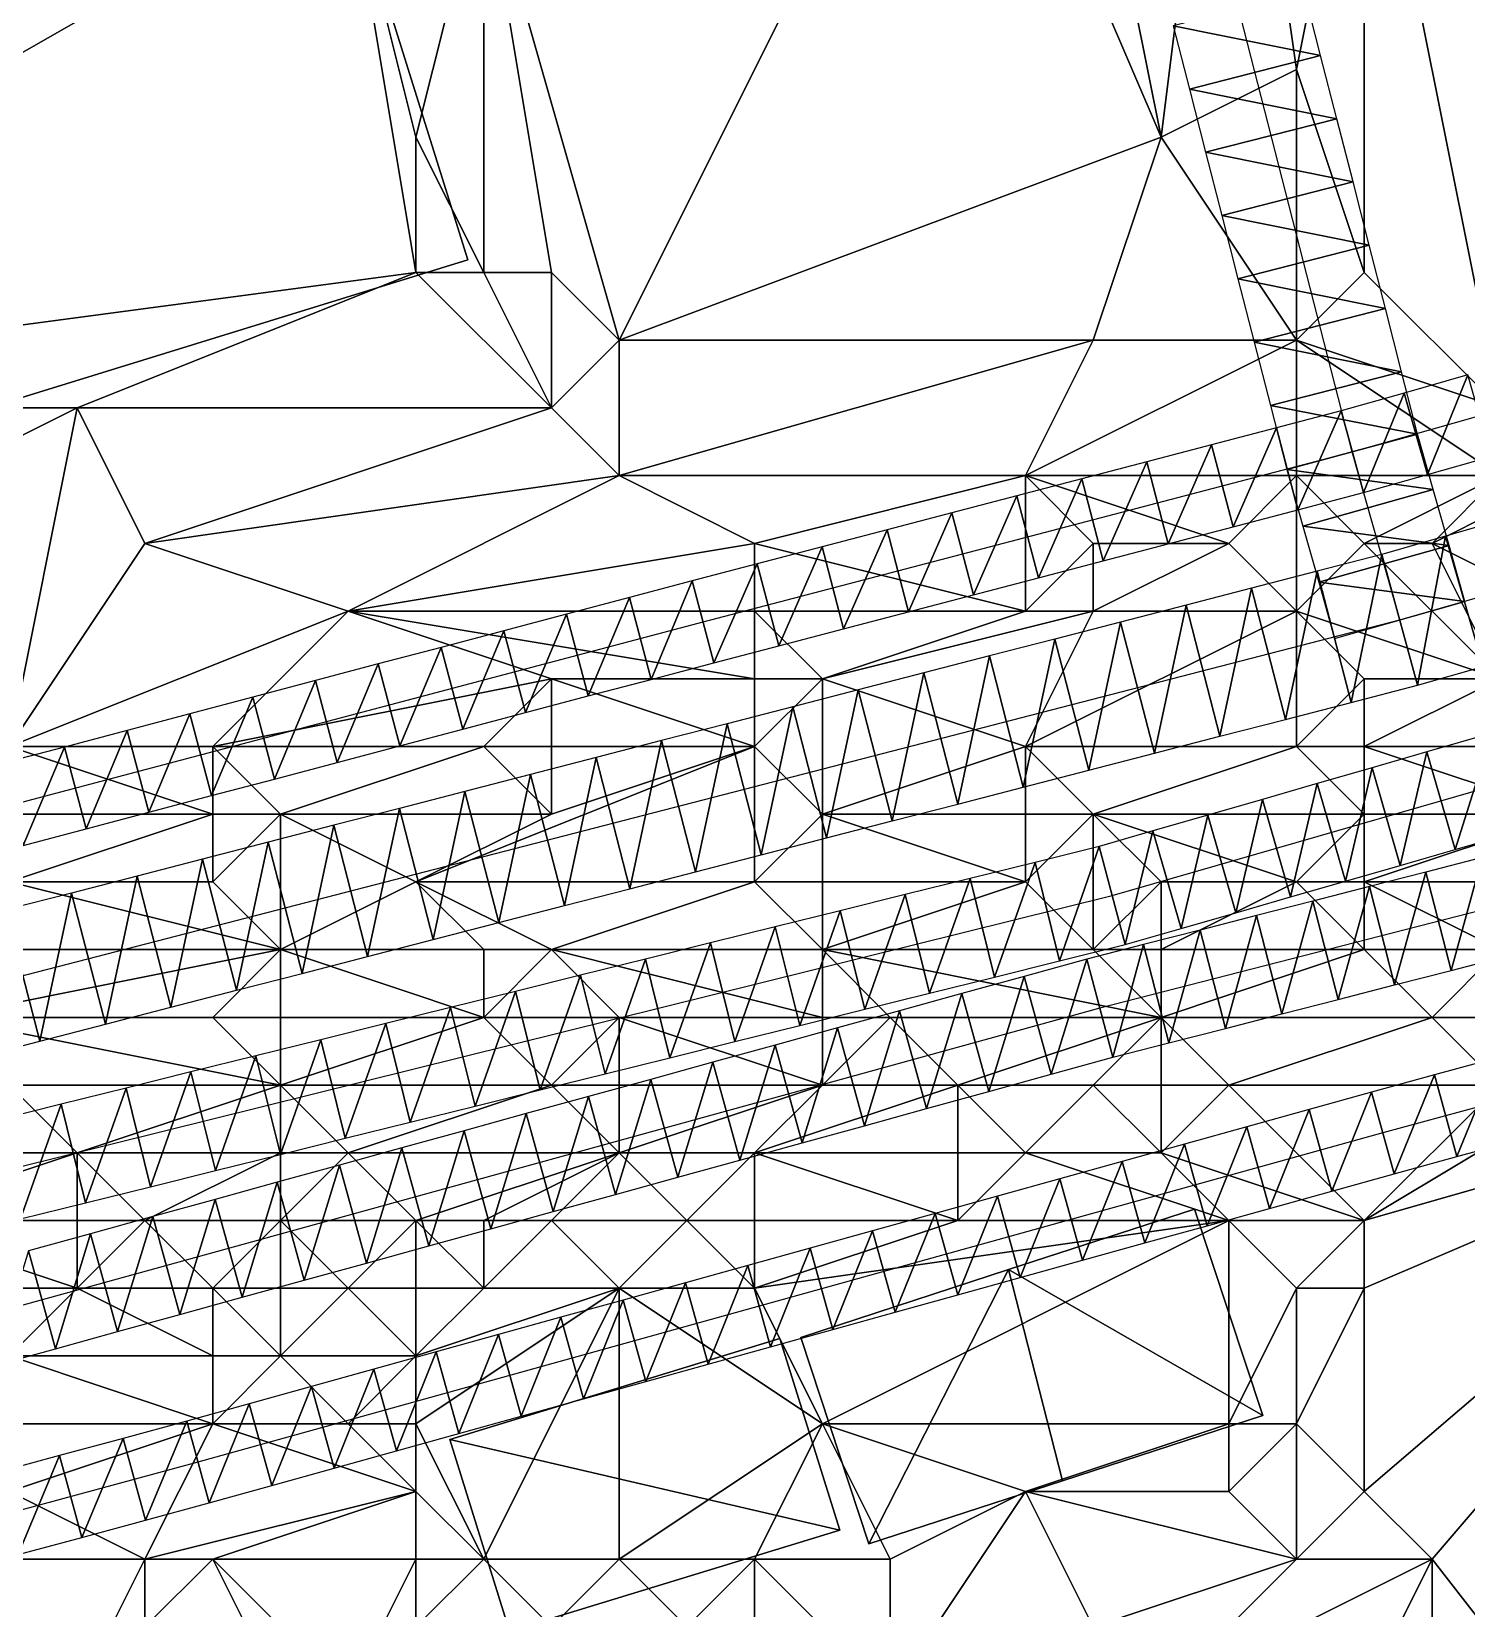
# Model space of a CAD drawing. Header units: metres. Extents: x -1103 to 901, y -902 to 905.
# Drawn here: x -77.35 to -34.98, y 146.54 to 193.12 of the extents above; entities that cross this region are included whole.
import ezdxf

# ---------------------------------------------------------------- set-up
doc = ezdxf.new("R2010")
doc.units = ezdxf.units.M
for name, color, linetype in [('OSM_BUILDING_FOOTPRINTS', 7, 'CONTINUOUS'), ('OSM_BUILDING_ROOFS', 1, 'CONTINUOUS'), ('OSM_BUILDING_WALLS', 8, 'CONTINUOUS'), ('OSM_PATH_AXES', 30, 'CONTINUOUS'), ('OSM_PATH_SURFACE', 30, 'CONTINUOUS'), ('OSM_ROAD_AXES', 2, 'CONTINUOUS'), ('OSM_ROAD_SURFACE', 9, 'CONTINUOUS'), ('OSM_TERRAIN', 3, 'CONTINUOUS')]:
    doc.layers.add(name, color=color, linetype=linetype)

msp = doc.modelspace()

# ---------------------------------------------------------------- linework, layer by layer
at = {"layer": 'OSM_BUILDING_FOOTPRINTS'}
for points in [[(-102.988, 202.943, 18.299), (-72.59, 212.333, 18.299), (-64.466, 186.377, 18.299), (-94.863, 176.988, 18.299), (-102.988, 202.943, 18.299)], [(-54.639, 154.549, 6.94), (-48.504, 156.551, 6.94), (-43.01, 158.332, 6.94), (-40.998, 152.238, 6.94), (-46.912, 150.314, 6.94), (-52.627, 148.456, 6.94), (-54.639, 154.549, 6.94)], [(-63.239, 145.868, 7.196), (-64.996, 151.53, 7.196), (-55.258, 154.516, 7.196), (-53.489, 148.854, 7.196), (-63.239, 145.868, 7.196)]]:
    msp.add_polyline3d(points, close=True, dxfattribs=at)
at = {"layer": 'OSM_BUILDING_ROOFS'}
for points in [[(-72.59, 212.333, 39.499), (-102.988, 202.943, 39.499), (-94.863, 176.988, 39.499)], [(-72.59, 212.333, 39.499), (-94.863, 176.988, 39.499), (-64.466, 186.377, 39.499)], [(-48.504, 156.551, 16.94), (-40.998, 152.238, 16.94), (-43.01, 158.332, 16.94)], [(-48.504, 156.551, 16.94), (-54.639, 154.549, 16.94), (-52.627, 148.456, 16.94)], [(-48.504, 156.551, 16.94), (-52.627, 148.456, 16.94), (-46.912, 150.314, 16.94)], [(-48.504, 156.551, 16.94), (-46.912, 150.314, 16.94), (-40.998, 152.238, 16.94)], [(-64.996, 151.53, 17.196), (-53.489, 148.854, 17.196), (-55.258, 154.516, 17.196)], [(-64.996, 151.53, 17.196), (-63.239, 145.868, 17.196), (-53.489, 148.854, 17.196)]]:
    msp.add_3dface(points, dxfattribs=at)
at = {"layer": 'OSM_BUILDING_WALLS'}
for points in [[(-64.466, 186.377, 18.299), (-72.59, 212.333, 18.299), (-72.59, 212.333, 39.499)], [(-64.466, 186.377, 18.299), (-72.59, 212.333, 39.499), (-64.466, 186.377, 39.499)], [(-94.863, 176.988, 18.299), (-64.466, 186.377, 18.299), (-64.466, 186.377, 39.499)], [(-94.863, 176.988, 18.299), (-64.466, 186.377, 39.499), (-94.863, 176.988, 39.499)], [(-43.01, 158.332, 6.94), (-48.504, 156.551, 6.94), (-48.504, 156.551, 16.94)], [(-43.01, 158.332, 6.94), (-48.504, 156.551, 16.94), (-43.01, 158.332, 16.94)], [(-40.998, 152.238, 6.94), (-43.01, 158.332, 6.94), (-43.01, 158.332, 16.94)], [(-40.998, 152.238, 6.94), (-43.01, 158.332, 16.94), (-40.998, 152.238, 16.94)], [(-48.504, 156.551, 6.94), (-54.639, 154.549, 6.94), (-54.639, 154.549, 16.94)], [(-48.504, 156.551, 6.94), (-54.639, 154.549, 16.94), (-48.504, 156.551, 16.94)], [(-55.258, 154.516, 7.196), (-64.996, 151.53, 7.196), (-64.996, 151.53, 17.196)], [(-55.258, 154.516, 7.196), (-64.996, 151.53, 17.196), (-55.258, 154.516, 17.196)], [(-53.489, 148.854, 7.196), (-55.258, 154.516, 7.196), (-55.258, 154.516, 17.196)], [(-53.489, 148.854, 7.196), (-55.258, 154.516, 17.196), (-53.489, 148.854, 17.196)], [(-54.639, 154.549, 6.94), (-52.627, 148.456, 6.94), (-52.627, 148.456, 16.94)], [(-54.639, 154.549, 6.94), (-52.627, 148.456, 16.94), (-54.639, 154.549, 16.94)], [(-46.912, 150.314, 6.94), (-40.998, 152.238, 6.94), (-40.998, 152.238, 16.94)], [(-46.912, 150.314, 6.94), (-40.998, 152.238, 16.94), (-46.912, 150.314, 16.94)], [(-64.996, 151.53, 7.196), (-63.239, 145.868, 7.196), (-63.239, 145.868, 17.196)], [(-64.996, 151.53, 7.196), (-63.239, 145.868, 17.196), (-64.996, 151.53, 17.196)], [(-52.627, 148.456, 6.94), (-46.912, 150.314, 6.94), (-46.912, 150.314, 16.94)], [(-52.627, 148.456, 6.94), (-46.912, 150.314, 16.94), (-52.627, 148.456, 16.94)], [(-63.239, 145.868, 7.196), (-53.489, 148.854, 7.196), (-53.489, 148.854, 17.196)], [(-63.239, 145.868, 7.196), (-53.489, 148.854, 17.196), (-63.239, 145.868, 17.196)]]:
    msp.add_3dface(points, dxfattribs=at)
at = {"layer": 'OSM_PATH_AXES'}
for points in [[(-364.453, 59.153, 16.179), (-341.804, 70.058, 13.161), (-295.102, 90.683, 15.142), (-263.51, 105.447, 16.234), (-230.957, 122.599, 15.848), (-202.516, 135.793, 14.359), (-165.64, 145.503, 14.643), (-151.049, 149.34, 14.507), (-121.105, 157.215, 17.198), (-120.32, 157.425, 17.314), (-92.741, 166.36, 19.621), (-57.524, 175.683, 15.839), (-38.357, 180.704, 12.909), (-12.038, 188.18, 11.367), (16.216, 197.834, 13.39), (43.983, 204.945, 16.196), (54.55, 206.195, 16.411), (69.683, 208.506, 16.69), (127.826, 210.906, 16.029), (196.458, 197.69, 10.186)], [(143.257, 186.653, 12.843), (122.354, 186.952, 13.89), (84.705, 186.211, 15.717), (44.536, 182.086, 15.402), (18.515, 175.528, 11.884), (-4.09, 169.722, 9.372), (-37.45, 160.588, 9.181), (-72.435, 150.867, 11.8), (-113.787, 139.675, 12.889), (-137.365, 132.929, 12.352), (-150.85, 129.069, 12.113), (-169.83, 122.589, 11.608), (-190.312, 116.042, 11.88), (-211.336, 108.455, 13.007), (-235.135, 97.739, 13.162), (-263.223, 83.904, 13.248), (-287.718, 73.188, 12.414), (-315.551, 58.8, 10.88), (-350.746, 39.148, 13.019), (-374.334, 32.003, 16.515), (-405.462, 18.047, 17.05), (-437.816, -4.37, 15.202), (-467.871, -29.828, 13.844), (-502.07, -69.187, 12.193)]]:
    msp.add_polyline3d(points, dxfattribs=at)
at = {"layer": 'OSM_PATH_SURFACE'}
for points in [[(-36.135, 180.035, 12.711), (-34.938, 182.974, 12.77), (-36.818, 182.44, 12.795)], [(-36.135, 180.035, 12.711), (-34.255, 180.569, 12.482), (-34.938, 182.974, 12.77)], [(-38.027, 179.498, 12.854), (-36.818, 182.44, 12.795), (-38.686, 181.91, 13.012)], [(-38.027, 179.498, 12.854), (-36.135, 180.035, 12.711), (-36.818, 182.44, 12.795)], [(-39.957, 178.993, 13.017), (-38.686, 181.91, 13.012), (-40.59, 181.411, 13.281)], [(-39.957, 178.993, 13.017), (-38.027, 179.498, 12.854), (-38.686, 181.91, 13.012)], [(-41.873, 178.491, 13.47), (-40.59, 181.411, 13.281), (-42.507, 180.909, 13.583)], [(-41.873, 178.491, 13.47), (-39.957, 178.993, 13.017), (-40.59, 181.411, 13.281)], [(-43.79, 177.988, 13.771), (-42.507, 180.909, 13.583), (-44.423, 180.407, 13.884)], [(-43.79, 177.988, 13.771), (-41.873, 178.491, 13.47), (-42.507, 180.909, 13.583)], [(-45.707, 177.486, 13.866), (-44.423, 180.407, 13.884), (-46.34, 179.905, 14.182)], [(-45.707, 177.486, 13.866), (-43.79, 177.988, 13.771), (-44.423, 180.407, 13.884)], [(-47.623, 176.984, 14.367), (-46.34, 179.905, 14.182), (-48.257, 179.403, 14.475)], [(-47.623, 176.984, 14.367), (-45.707, 177.486, 13.866), (-46.34, 179.905, 14.182)], [(-49.54, 176.482, 14.666), (-48.257, 179.403, 14.475), (-50.174, 178.901, 14.782)], [(-49.54, 176.482, 14.666), (-47.623, 176.984, 14.367), (-48.257, 179.403, 14.475)], [(-51.457, 175.98, 14.963), (-50.174, 178.901, 14.782), (-52.09, 178.399, 15.088)], [(-51.457, 175.98, 14.963), (-49.54, 176.482, 14.666), (-50.174, 178.901, 14.782)], [(-53.374, 175.478, 15.071), (-52.09, 178.399, 15.088), (-54.007, 177.896, 15.394)], [(-53.374, 175.478, 15.071), (-51.457, 175.98, 14.963), (-52.09, 178.399, 15.088)], [(-55.29, 174.976, 15.301), (-54.007, 177.896, 15.394), (-55.924, 177.394, 15.7)], [(-55.29, 174.976, 15.301), (-53.374, 175.478, 15.071), (-54.007, 177.896, 15.394)], [(-57.205, 174.474, 15.859), (-55.924, 177.394, 15.7), (-57.842, 176.892, 15.975)], [(-57.205, 174.474, 15.859), (-55.29, 174.976, 15.301), (-55.924, 177.394, 15.7)], [(-59.057, 173.984, 16.154), (-57.842, 176.892, 15.975), (-59.697, 176.401, 16.241)], [(-59.057, 173.984, 16.154), (-57.205, 174.474, 15.859), (-57.842, 176.892, 15.975)], [(-60.911, 173.493, 16.246), (-59.697, 176.401, 16.241), (-61.551, 175.91, 16.506)], [(-60.911, 173.493, 16.246), (-59.057, 173.984, 16.154), (-59.697, 176.401, 16.241)], [(-62.764, 173.003, 16.548), (-61.551, 175.91, 16.506), (-63.404, 175.419, 16.769)], [(-62.764, 173.003, 16.548), (-60.911, 173.493, 16.246), (-61.551, 175.91, 16.506)], [(-64.618, 172.512, 16.825), (-63.404, 175.419, 16.769), (-65.258, 174.929, 17.059)], [(-64.618, 172.512, 16.825), (-62.764, 173.003, 16.548), (-63.404, 175.419, 16.769)], [(-66.472, 172.021, 17.013), (-65.258, 174.929, 17.059), (-67.111, 174.438, 17.25)], [(-66.472, 172.021, 17.013), (-64.618, 172.512, 16.825), (-65.258, 174.929, 17.059)], [(-68.325, 171.531, 17.05), (-67.111, 174.438, 17.25), (-68.965, 173.947, 17.441)], [(-68.325, 171.531, 17.05), (-66.472, 172.021, 17.013), (-67.111, 174.438, 17.25)], [(-70.179, 171.04, 17.08), (-68.965, 173.947, 17.441), (-70.818, 173.457, 17.627)], [(-70.179, 171.04, 17.08), (-68.325, 171.531, 17.05), (-68.965, 173.947, 17.441)], [(-72.032, 170.549, 17.656), (-70.818, 173.457, 17.627), (-72.672, 172.966, 17.798)], [(-72.032, 170.549, 17.656), (-70.179, 171.04, 17.08), (-70.818, 173.457, 17.627)], [(-73.886, 170.059, 17.852), (-72.672, 172.966, 17.798), (-74.525, 172.475, 17.969)], [(-73.886, 170.059, 17.852), (-72.032, 170.549, 17.656), (-72.672, 172.966, 17.798)], [(-75.739, 169.568, 17.884), (-74.525, 172.475, 17.969), (-76.379, 171.985, 18.14)], [(-75.739, 169.568, 17.884), (-73.886, 170.059, 17.852), (-74.525, 172.475, 17.969)], [(-77.593, 169.077, 17.891), (-76.379, 171.985, 18.14), (-78.233, 171.494, 18.338)], [(-77.593, 169.077, 17.891), (-75.739, 169.568, 17.884), (-76.379, 171.985, 18.14)], [(-34.074, 162.808, 9.156), (-35.927, 162.301, 9.373), (-35.267, 159.889, 9.021)], [(-34.074, 162.808, 9.156), (-35.267, 159.889, 9.021), (-33.413, 160.397, 8.926)], [(-35.927, 162.301, 9.373), (-37.782, 161.793, 9.387), (-37.118, 159.383, 9.135)], [(-35.927, 162.301, 9.373), (-37.118, 159.383, 9.135), (-35.267, 159.889, 9.021)], [(-37.782, 161.793, 9.387), (-39.626, 161.28, 9.515), (-38.957, 158.872, 9.255)], [(-37.782, 161.793, 9.387), (-38.957, 158.872, 9.255), (-37.118, 159.383, 9.135)], [(-39.626, 161.28, 9.515), (-41.467, 160.769, 9.579), (-40.798, 158.36, 9.298)], [(-39.626, 161.28, 9.515), (-40.798, 158.36, 9.298), (-38.957, 158.872, 9.255)], [(-41.467, 160.769, 9.579), (-43.309, 160.257, 9.494), (-42.639, 157.848, 9.424)], [(-41.467, 160.769, 9.579), (-42.639, 157.848, 9.424), (-40.798, 158.36, 9.298)], [(-43.309, 160.257, 9.494), (-45.15, 159.745, 9.597), (-44.481, 157.337, 9.457)], [(-43.309, 160.257, 9.494), (-44.481, 157.337, 9.457), (-42.639, 157.848, 9.424)], [(-45.15, 159.745, 9.597), (-46.991, 159.234, 9.724), (-46.322, 156.825, 9.49)], [(-45.15, 159.745, 9.597), (-46.322, 156.825, 9.49), (-44.481, 157.337, 9.457)], [(-46.991, 159.234, 9.724), (-48.833, 158.722, 9.663), (-48.163, 156.313, 9.524)], [(-46.991, 159.234, 9.724), (-48.163, 156.313, 9.524), (-46.322, 156.825, 9.49)], [(-48.833, 158.722, 9.663), (-50.674, 158.211, 9.905), (-50.005, 155.802, 9.557)], [(-48.833, 158.722, 9.663), (-50.005, 155.802, 9.557), (-48.163, 156.313, 9.524)], [(-50.674, 158.211, 9.905), (-52.515, 157.699, 9.85), (-51.846, 155.29, 9.59)], [(-50.674, 158.211, 9.905), (-51.846, 155.29, 9.59), (-50.005, 155.802, 9.557)], [(-52.515, 157.699, 9.85), (-54.357, 157.187, 9.982), (-53.687, 154.779, 9.623)], [(-52.515, 157.699, 9.85), (-53.687, 154.779, 9.623), (-51.846, 155.29, 9.59)], [(-54.357, 157.187, 9.982), (-56.198, 156.676, 10.297), (-55.529, 154.267, 9.674)], [(-54.357, 157.187, 9.982), (-55.529, 154.267, 9.674), (-53.687, 154.779, 9.623)], [(-56.198, 156.676, 10.297), (-58.039, 156.164, 10.283), (-57.37, 153.755, 9.817)], [(-56.198, 156.676, 10.297), (-57.37, 153.755, 9.817), (-55.529, 154.267, 9.674)], [(-58.039, 156.164, 10.283), (-59.881, 155.652, 10.221), (-59.211, 153.244, 10.003)], [(-58.039, 156.164, 10.283), (-59.211, 153.244, 10.003), (-57.37, 153.755, 9.817)], [(-59.881, 155.652, 10.221), (-61.722, 155.141, 10.467), (-61.053, 152.732, 10.067)], [(-59.881, 155.652, 10.221), (-61.053, 152.732, 10.067), (-59.211, 153.244, 10.003)], [(-61.722, 155.141, 10.467), (-63.563, 154.629, 10.68), (-62.894, 152.22, 10.29)], [(-61.722, 155.141, 10.467), (-62.894, 152.22, 10.29), (-61.053, 152.732, 10.067)], [(-63.563, 154.629, 10.68), (-65.405, 154.118, 10.893), (-64.735, 151.709, 10.659)], [(-63.563, 154.629, 10.68), (-64.735, 151.709, 10.659), (-62.894, 152.22, 10.29)], [(-65.405, 154.118, 10.893), (-67.246, 153.606, 11.211), (-66.577, 151.197, 10.927)], [(-65.405, 154.118, 10.893), (-66.577, 151.197, 10.927), (-64.735, 151.709, 10.659)], [(-67.246, 153.606, 11.211), (-69.087, 153.094, 11.592), (-68.418, 150.686, 11.164)], [(-67.246, 153.606, 11.211), (-68.418, 150.686, 11.164), (-66.577, 151.197, 10.927)], [(-69.087, 153.094, 11.592), (-70.929, 152.583, 11.815), (-70.259, 150.174, 11.454)], [(-69.087, 153.094, 11.592), (-70.259, 150.174, 11.454), (-68.418, 150.686, 11.164)], [(-70.929, 152.583, 11.815), (-72.766, 152.072, 12.062), (-72.105, 149.661, 11.744)], [(-70.929, 152.583, 11.815), (-72.105, 149.661, 11.744), (-70.259, 150.174, 11.454)], [(-72.766, 152.072, 12.062), (-74.641, 151.565, 12.239), (-73.988, 149.151, 12.01)], [(-72.766, 152.072, 12.062), (-73.988, 149.151, 12.01), (-72.105, 149.661, 11.744)], [(-74.641, 151.565, 12.239), (-76.521, 151.056, 12.462), (-75.868, 148.643, 12.215)], [(-74.641, 151.565, 12.239), (-75.868, 148.643, 12.215), (-73.988, 149.151, 12.01)], [(-76.521, 151.056, 12.462), (-78.401, 150.547, 12.894), (-77.748, 148.134, 12.414)], [(-76.521, 151.056, 12.462), (-77.748, 148.134, 12.414), (-75.868, 148.643, 12.215)]]:
    msp.add_3dface(points, dxfattribs=at)
at = {"layer": 'OSM_ROAD_AXES'}
for points in [[(-36.953, 175.738, 12.061), (-38.357, 180.704, 12.909), (-48.88, 221.81, 15.97), (-55.855, 248.617, 17.518), (-70.479, 296.171, 16.098), (-77.255, 318.222, 13.765)], [(-198.127, 130.982, 13.763), (-148.242, 145.403, 14.161), (-119.491, 153.72, 16.472), (-96.964, 160.234, 18.352), (-36.953, 175.738, 12.061), (3.04, 187.306, 11.626), (41.905, 197.182, 16.052), (54.318, 199.482, 16.67), (70.899, 200.632, 16.818), (88.165, 201.517, 16.692), (108.791, 201.771, 16.13), (128.423, 202.49, 15.851), (142.682, 201.727, 15.306), (159.981, 200.687, 13.912), (196.204, 192.824, 9.832), (234.715, 183.623, 11.492), (340.831, 155.71, 17.129)], [(-370.819, 47.165, 17.241), (-335.923, 64.163, 12.317), (-224.192, 116.849, 14.848), (-198.249, 125.232, 13.23), (-152.763, 138.735, 13.315), (-145.379, 140.891, 13.6), (-102.955, 153.311, 16.503), (-45.442, 167.599, 12.299), (-35.737, 170.397, 10.915), (4.521, 182.031, 11.083), (38.467, 191.453, 15.186), (65.748, 194.992, 16.796), (114.075, 197.646, 15.56), (161.506, 194.251, 12.963)], [(140.129, 192.249, 14.001), (99.285, 192.946, 15.816), (43.983, 187.35, 15.57), (-34.145, 167.267, 10.105), (-45.807, 164.27, 11.675), (-84.395, 153.631, 14.759), (-133.253, 139.94, 13.632), (-141.886, 137.408, 13.111), (-162.081, 131.48, 12.502), (-196.027, 118.596, 12.56), (-220.81, 108.422, 13.68), (-332.143, 55.327, 11.351), (-361.634, 42.897, 15.237), (-380.911, 35.067, 18.339), (-406.633, 22.769, 18.543), (-417.997, 23.255, 18.52)]]:
    msp.add_polyline3d(points, dxfattribs=at)
at = {"layer": 'OSM_ROAD_SURFACE'}
for points in [[(-39.289, 192.411, 14.076), (-39.767, 194.279, 14.251), (-43.642, 193.287, 14.514)], [(-39.289, 192.411, 14.076), (-43.642, 193.287, 14.514), (-43.164, 191.419, 14.381)], [(-38.811, 190.542, 13.898), (-39.289, 192.411, 14.076), (-43.164, 191.419, 14.381)], [(-38.811, 190.542, 13.898), (-43.164, 191.419, 14.381), (-42.686, 189.55, 14.157)], [(-38.332, 188.674, 13.72), (-38.811, 190.542, 13.898), (-42.686, 189.55, 14.157)], [(-38.332, 188.674, 13.72), (-42.686, 189.55, 14.157), (-42.207, 187.682, 13.852)], [(-37.854, 186.805, 13.542), (-38.332, 188.674, 13.72), (-42.207, 187.682, 13.852)], [(-37.854, 186.805, 13.542), (-42.207, 187.682, 13.852), (-41.729, 185.813, 13.64)], [(-37.376, 184.937, 13.275), (-37.854, 186.805, 13.542), (-41.729, 185.813, 13.64)], [(-37.376, 184.937, 13.275), (-41.729, 185.813, 13.64), (-41.251, 183.945, 13.461)], [(-36.897, 183.068, 12.82), (-37.376, 184.937, 13.275), (-41.251, 183.945, 13.461)], [(-36.897, 183.068, 12.82), (-41.251, 183.945, 13.461), (-40.772, 182.076, 13.269)], [(-36.425, 181.223, 12.7), (-36.897, 183.068, 12.82), (-40.772, 182.076, 13.269)], [(-36.425, 181.223, 12.7), (-40.772, 182.076, 13.269), (-40.288, 180.185, 13.225)], [(-35.964, 179.593, 12.575), (-36.425, 181.223, 12.7), (-40.288, 180.185, 13.225)], [(-35.964, 179.593, 12.575), (-40.288, 180.185, 13.225), (-39.813, 178.505, 12.874)], [(-35.496, 177.938, 11.744), (-35.964, 179.593, 12.575), (-39.813, 178.505, 12.874)], [(-35.496, 177.938, 11.744), (-39.813, 178.505, 12.874), (-39.345, 176.849, 12.492)], [(-34.493, 174.368, 11.7), (-33.7, 178.761, 11.632), (-35.604, 178.211, 11.757)], [(-35.028, 176.283, 11.696), (-35.496, 177.938, 11.744), (-39.345, 176.849, 12.492)], [(-36.425, 173.809, 11.844), (-35.604, 178.211, 11.757), (-37.481, 177.668, 12.367)], [(-36.425, 173.809, 11.844), (-34.493, 174.368, 11.7), (-35.604, 178.211, 11.757)], [(-38.388, 173.302, 12.014), (-37.481, 177.668, 12.367), (-39.389, 177.175, 12.56)], [(-38.388, 173.302, 12.014), (-36.425, 173.809, 11.844), (-37.481, 177.668, 12.367)], [(-40.324, 172.802, 12.325), (-39.389, 177.175, 12.56), (-41.325, 176.675, 12.86)], [(-40.324, 172.802, 12.325), (-38.388, 173.302, 12.014), (-39.389, 177.175, 12.56)], [(-42.26, 172.302, 12.65), (-41.325, 176.675, 12.86), (-43.261, 176.174, 12.929)], [(-42.26, 172.302, 12.65), (-40.324, 172.802, 12.325), (-41.325, 176.675, 12.86)], [(-35.028, 176.283, 11.696), (-39.345, 176.849, 12.492), (-38.877, 175.194, 12.278)], [(-44.196, 171.801, 12.893), (-43.261, 176.174, 12.929), (-45.196, 175.674, 13.135)], [(-44.196, 171.801, 12.893), (-42.26, 172.302, 12.65), (-43.261, 176.174, 12.929)], [(-46.132, 171.301, 13.01), (-45.196, 175.674, 13.135), (-47.132, 175.174, 13.433)], [(-46.132, 171.301, 13.01), (-44.196, 171.801, 12.893), (-45.196, 175.674, 13.135)], [(-48.067, 170.801, 13.607), (-47.132, 175.174, 13.433), (-49.068, 174.674, 13.754)], [(-48.067, 170.801, 13.607), (-46.132, 171.301, 13.01), (-47.132, 175.174, 13.433)], [(-50.003, 170.301, 13.915), (-49.068, 174.674, 13.754), (-51.004, 174.174, 14.075)], [(-50.003, 170.301, 13.915), (-48.067, 170.801, 13.607), (-49.068, 174.674, 13.754)], [(-51.939, 169.801, 14.143), (-51.004, 174.174, 14.075), (-52.94, 173.674, 14.396)], [(-51.939, 169.801, 14.143), (-50.003, 170.301, 13.915), (-51.004, 174.174, 14.075)], [(-53.875, 169.301, 14.238), (-52.94, 173.674, 14.396), (-54.876, 173.173, 14.715)], [(-53.875, 169.301, 14.238), (-51.939, 169.801, 14.143), (-52.94, 173.674, 14.396)], [(-55.811, 168.8, 14.801), (-54.876, 173.173, 14.715), (-56.811, 172.673, 15.267)], [(-55.811, 168.8, 14.801), (-53.875, 169.301, 14.238), (-54.876, 173.173, 14.715)], [(-57.747, 168.3, 15.08), (-56.811, 172.673, 15.267), (-58.747, 172.173, 15.319)], [(-57.747, 168.3, 15.08), (-55.811, 168.8, 14.801), (-56.811, 172.673, 15.267)], [(-35.321, 168.956, 10.567), (-34.236, 172.392, 10.931), (-36.153, 171.838, 10.946)], [(-35.321, 168.956, 10.567), (-33.403, 169.51, 10.56), (-34.236, 172.392, 10.931)], [(-59.682, 167.8, 15.254), (-58.747, 172.173, 15.319), (-60.683, 171.673, 15.487)], [(-59.682, 167.8, 15.254), (-57.747, 168.3, 15.08), (-58.747, 172.173, 15.319)], [(-61.618, 167.3, 15.26), (-60.683, 171.673, 15.487), (-62.619, 171.173, 15.969)], [(-61.618, 167.3, 15.26), (-59.682, 167.8, 15.254), (-60.683, 171.673, 15.487)], [(-36.939, 168.489, 10.573), (-36.153, 171.838, 10.946), (-37.77, 171.372, 11.129)], [(-36.939, 168.489, 10.573), (-35.321, 168.956, 10.567), (-36.153, 171.838, 10.946)], [(-63.554, 166.8, 15.267), (-62.619, 171.173, 15.969), (-64.555, 170.673, 16.22)], [(-63.554, 166.8, 15.267), (-61.618, 167.3, 15.26), (-62.619, 171.173, 15.969)], [(-38.556, 168.023, 10.782), (-37.77, 171.372, 11.129), (-39.387, 170.906, 11.751)], [(-38.556, 168.023, 10.782), (-36.939, 168.489, 10.573), (-37.77, 171.372, 11.129)], [(-65.49, 166.3, 16.089), (-64.555, 170.673, 16.22), (-66.49, 170.173, 16.256)], [(-65.49, 166.3, 16.089), (-63.554, 166.8, 15.267), (-64.555, 170.673, 16.22)], [(-40.174, 167.557, 11.324), (-39.387, 170.906, 11.751), (-41.005, 170.439, 11.819)], [(-40.174, 167.557, 11.324), (-38.556, 168.023, 10.782), (-39.387, 170.906, 11.751)], [(-67.426, 165.8, 16.237), (-66.49, 170.173, 16.256), (-68.426, 169.672, 16.454)], [(-67.426, 165.8, 16.237), (-65.49, 166.3, 16.089), (-66.49, 170.173, 16.256)], [(-41.791, 167.09, 11.381), (-41.005, 170.439, 11.819), (-42.622, 169.973, 11.895)], [(-41.791, 167.09, 11.381), (-40.174, 167.557, 11.324), (-41.005, 170.439, 11.819)], [(-69.362, 165.299, 16.165), (-68.426, 169.672, 16.454), (-70.362, 169.172, 16.654)], [(-69.362, 165.299, 16.165), (-67.426, 165.8, 16.237), (-68.426, 169.672, 16.454)], [(-43.409, 166.624, 11.48), (-42.622, 169.973, 11.895), (-44.24, 169.507, 12.113)], [(-43.409, 166.624, 11.48), (-41.791, 167.09, 11.381), (-42.622, 169.973, 11.895)], [(-71.297, 164.799, 16.732), (-70.362, 169.172, 16.654), (-72.298, 168.672, 17.077)], [(-71.297, 164.799, 16.732), (-69.362, 165.299, 16.165), (-70.362, 169.172, 16.654)], [(-45.055, 166.15, 11.947), (-44.24, 169.507, 12.113), (-45.828, 169.048, 12.372)], [(-45.055, 166.15, 11.947), (-43.409, 166.624, 11.48), (-44.24, 169.507, 12.113)], [(-73.233, 164.299, 16.892), (-72.298, 168.672, 17.077), (-74.234, 168.172, 17.092)], [(-73.233, 164.299, 16.892), (-71.297, 164.799, 16.732), (-72.298, 168.672, 17.077)], [(-46.997, 165.667, 12.427), (-45.828, 169.048, 12.372), (-47.721, 168.578, 12.715)], [(-46.997, 165.667, 12.427), (-45.055, 166.15, 11.947), (-45.828, 169.048, 12.372)], [(-34.518, 168.72, 10.417), (-36.184, 168.292, 10.436), (-35.438, 165.386, 10.206)], [(-34.518, 168.72, 10.417), (-35.438, 165.386, 10.206), (-33.772, 165.814, 10.028)], [(-75.169, 163.799, 16.947), (-74.234, 168.172, 17.092), (-76.17, 167.672, 17.287)], [(-75.169, 163.799, 16.947), (-73.233, 164.299, 16.892), (-74.234, 168.172, 17.092)], [(-48.914, 165.191, 12.558), (-47.721, 168.578, 12.715), (-49.638, 168.102, 12.935)], [(-48.914, 165.191, 12.558), (-46.997, 165.667, 12.427), (-47.721, 168.578, 12.715)], [(-36.184, 168.292, 10.436), (-37.85, 167.864, 10.497), (-37.104, 164.958, 10.323)], [(-36.184, 168.292, 10.436), (-37.104, 164.958, 10.323), (-35.438, 165.386, 10.206)], [(-77.105, 163.299, 16.834), (-76.17, 167.672, 17.287), (-78.105, 167.172, 17.535)], [(-77.105, 163.299, 16.834), (-75.169, 163.799, 16.947), (-76.17, 167.672, 17.287)], [(-50.832, 164.714, 12.555), (-49.638, 168.102, 12.935), (-51.555, 167.626, 13.215)], [(-50.832, 164.714, 12.555), (-48.914, 165.191, 12.558), (-49.638, 168.102, 12.935)], [(-37.85, 167.864, 10.497), (-39.516, 167.436, 11.192), (-38.77, 164.53, 10.571)], [(-37.85, 167.864, 10.497), (-38.77, 164.53, 10.571), (-37.104, 164.958, 10.323)], [(-52.749, 164.238, 12.774), (-51.555, 167.626, 13.215), (-53.472, 167.15, 13.545)], [(-52.749, 164.238, 12.774), (-50.832, 164.714, 12.555), (-51.555, 167.626, 13.215)], [(-39.516, 167.436, 11.192), (-41.182, 167.007, 11.269), (-40.436, 164.102, 10.818)], [(-39.516, 167.436, 11.192), (-40.436, 164.102, 10.818), (-38.77, 164.53, 10.571)], [(-79.041, 162.799, 16.809), (-77.105, 163.299, 16.834), (-78.105, 167.172, 17.535)], [(-54.666, 163.762, 13.507), (-53.472, 167.15, 13.545), (-55.389, 166.673, 14.119)], [(-54.666, 163.762, 13.507), (-52.749, 164.238, 12.774), (-53.472, 167.15, 13.545)], [(-41.182, 167.007, 11.269), (-42.848, 166.579, 11.347), (-42.101, 163.674, 10.86)], [(-41.182, 167.007, 11.269), (-42.101, 163.674, 10.86), (-40.436, 164.102, 10.818)], [(-56.583, 163.286, 13.484), (-55.389, 166.673, 14.119), (-57.306, 166.197, 14.119)], [(-56.583, 163.286, 13.484), (-54.666, 163.762, 13.507), (-55.389, 166.673, 14.119)], [(-42.848, 166.579, 11.347), (-44.514, 166.151, 11.653), (-43.767, 163.246, 11.117)], [(-42.848, 166.579, 11.347), (-43.767, 163.246, 11.117), (-42.101, 163.674, 10.86)], [(-58.5, 162.809, 13.428), (-57.306, 166.197, 14.119), (-59.223, 165.721, 14.237)], [(-58.5, 162.809, 13.428), (-56.583, 163.286, 13.484), (-57.306, 166.197, 14.119)], [(-44.514, 166.151, 11.653), (-46.193, 165.72, 12.32), (-45.42, 162.821, 11.518)], [(-44.514, 166.151, 11.653), (-45.42, 162.821, 11.518), (-43.767, 163.246, 11.117)], [(-60.417, 162.333, 13.586), (-59.223, 165.721, 14.237), (-61.14, 165.245, 14.445)], [(-60.417, 162.333, 13.586), (-58.5, 162.809, 13.428), (-59.223, 165.721, 14.237)], [(-46.193, 165.72, 12.32), (-48.043, 165.21, 12.428), (-47.246, 162.318, 11.735)], [(-46.193, 165.72, 12.32), (-47.246, 162.318, 11.735), (-45.42, 162.821, 11.518)], [(-62.334, 161.857, 14.392), (-61.14, 165.245, 14.445), (-63.057, 164.768, 14.586)], [(-62.334, 161.857, 14.392), (-60.417, 162.333, 13.586), (-61.14, 165.245, 14.445)], [(-48.043, 165.21, 12.428), (-49.881, 164.703, 12.439), (-49.083, 161.811, 11.771)], [(-48.043, 165.21, 12.428), (-49.083, 161.811, 11.771), (-47.246, 162.318, 11.735)], [(-64.251, 161.381, 14.263), (-63.057, 164.768, 14.586), (-64.975, 164.292, 14.942)], [(-64.251, 161.381, 14.263), (-62.334, 161.857, 14.392), (-63.057, 164.768, 14.586)], [(-49.881, 164.703, 12.439), (-51.718, 164.196, 12.368), (-50.921, 161.304, 12.115)], [(-49.881, 164.703, 12.439), (-50.921, 161.304, 12.115), (-49.083, 161.811, 11.771)], [(-66.168, 160.904, 14.136), (-64.975, 164.292, 14.942), (-66.892, 163.816, 14.918)], [(-66.168, 160.904, 14.136), (-64.251, 161.381, 14.263), (-64.975, 164.292, 14.942)], [(-51.718, 164.196, 12.368), (-53.556, 163.69, 13.109), (-52.758, 160.798, 12.364)], [(-51.718, 164.196, 12.368), (-52.758, 160.798, 12.364), (-50.921, 161.304, 12.115)], [(-68.085, 160.428, 14.008), (-66.892, 163.816, 14.918), (-68.809, 163.339, 15.087)], [(-68.085, 160.428, 14.008), (-66.168, 160.904, 14.136), (-66.892, 163.816, 14.918)], [(-53.556, 163.69, 13.109), (-55.393, 163.183, 13.288), (-54.596, 160.291, 12.613)], [(-53.556, 163.69, 13.109), (-54.596, 160.291, 12.613), (-52.758, 160.798, 12.364)], [(-70.002, 159.952, 15.078), (-68.809, 163.339, 15.087), (-70.726, 162.863, 15.696)], [(-70.002, 159.952, 15.078), (-68.085, 160.428, 14.008), (-68.809, 163.339, 15.087)], [(-55.393, 163.183, 13.288), (-57.231, 162.677, 13.22), (-56.433, 159.785, 12.817)], [(-55.393, 163.183, 13.288), (-56.433, 159.785, 12.817), (-54.596, 160.291, 12.613)], [(-71.92, 159.475, 14.911), (-70.726, 162.863, 15.696), (-72.643, 162.387, 15.676)], [(-71.92, 159.475, 14.911), (-70.002, 159.952, 15.078), (-70.726, 162.863, 15.696)], [(-57.231, 162.677, 13.22), (-59.068, 162.17, 13.117), (-58.271, 159.278, 12.873)], [(-57.231, 162.677, 13.22), (-58.271, 159.278, 12.873), (-56.433, 159.785, 12.817)], [(-73.837, 158.999, 14.745), (-72.643, 162.387, 15.676), (-74.56, 161.911, 15.57)], [(-73.837, 158.999, 14.745), (-71.92, 159.475, 14.911), (-72.643, 162.387, 15.676)], [(-59.068, 162.17, 13.117), (-60.906, 161.663, 13.724), (-60.109, 158.771, 13.041)], [(-59.068, 162.17, 13.117), (-60.109, 158.771, 13.041), (-58.271, 159.278, 12.873)], [(-75.754, 158.523, 15.35), (-74.56, 161.911, 15.57), (-76.477, 161.434, 15.732)], [(-75.754, 158.523, 15.35), (-73.837, 158.999, 14.745), (-74.56, 161.911, 15.57)], [(-60.906, 161.663, 13.724), (-62.743, 161.157, 14.017), (-61.946, 158.265, 13.276)], [(-60.906, 161.663, 13.724), (-61.946, 158.265, 13.276), (-60.109, 158.771, 13.041)], [(-77.671, 158.047, 15.659), (-76.477, 161.434, 15.732), (-78.394, 160.958, 15.855)], [(-77.671, 158.047, 15.659), (-75.754, 158.523, 15.35), (-76.477, 161.434, 15.732)], [(-62.743, 161.157, 14.017), (-64.581, 160.65, 13.863), (-63.784, 157.758, 13.188)], [(-62.743, 161.157, 14.017), (-63.784, 157.758, 13.188), (-61.946, 158.265, 13.276)], [(-64.581, 160.65, 13.863), (-66.419, 160.144, 13.708), (-65.621, 157.252, 13.123)], [(-64.581, 160.65, 13.863), (-65.621, 157.252, 13.123), (-63.784, 157.758, 13.188)], [(-66.419, 160.144, 13.708), (-68.256, 159.637, 13.755), (-67.459, 156.745, 13.618)], [(-66.419, 160.144, 13.708), (-67.459, 156.745, 13.618), (-65.621, 157.252, 13.123)], [(-68.256, 159.637, 13.755), (-70.094, 159.13, 14.562), (-69.296, 156.238, 13.784)], [(-68.256, 159.637, 13.755), (-69.296, 156.238, 13.784), (-67.459, 156.745, 13.618)], [(-70.094, 159.13, 14.562), (-71.931, 158.624, 14.359), (-71.134, 155.732, 13.67)], [(-70.094, 159.13, 14.562), (-71.134, 155.732, 13.67), (-69.296, 156.238, 13.784)], [(-71.931, 158.624, 14.359), (-73.769, 158.117, 14.156), (-72.971, 155.225, 13.874)], [(-71.931, 158.624, 14.359), (-72.971, 155.225, 13.874), (-71.134, 155.732, 13.67)], [(-73.769, 158.117, 14.156), (-75.606, 157.611, 14.978), (-74.809, 154.718, 14.004)], [(-73.769, 158.117, 14.156), (-74.809, 154.718, 14.004), (-72.971, 155.225, 13.874)], [(-75.606, 157.611, 14.978), (-77.444, 157.104, 15.064), (-76.647, 154.212, 14.255)], [(-75.606, 157.611, 14.978), (-76.647, 154.212, 14.255), (-74.809, 154.718, 14.004)], [(-77.444, 157.104, 15.064), (-78.484, 153.705, 14.421), (-76.647, 154.212, 14.255)]]:
    msp.add_3dface(points, dxfattribs=at)
at = {"layer": 'OSM_TERRAIN'}
for points in [[(-44, 190, 14.303), (-42, 206, 15.069), (-46, 200, 14.977)], [(-44, 190, 14.303), (-40, 192, 14.168), (-42, 206, 15.069)], [(-40, 192, 14.168), (-38, 202, 14.112), (-42, 206, 15.069)], [(-100, 204, 20.632), (-96, 182, 20.598), (-68, 198, 20.555)], [(-60, 184, 17.489), (-50, 204, 16.036), (-64, 198, 18.294)], [(-60, 184, 17.489), (-44, 190, 14.303), (-50, 204, 16.036)], [(-44, 190, 14.303), (-46, 200, 14.977), (-50, 204, 16.036)], [(-38, 186, 13.493), (-38, 202, 14.112), (-40, 192, 14.168)], [(-38, 186, 13.493), (-34, 182, 12.442), (-38, 202, 14.112)], [(-34, 182, 12.442), (-32, 196, 13.101), (-38, 202, 14.112)], [(-66, 186, 20.598), (-68, 198, 20.555), (-96, 182, 20.598)], [(-66, 186, 20.598), (-66, 190, 20.598), (-68, 198, 20.555)], [(-66, 190, 20.598), (-64, 198, 18.294), (-68, 198, 20.555)], [(-64, 186, 20.245), (-64, 198, 18.294), (-66, 190, 20.598)], [(-62, 186, 18.934), (-64, 198, 18.294), (-64, 186, 20.245)], [(-62, 186, 18.934), (-60, 184, 17.489), (-64, 198, 18.294)], [(-40, 184, 13.07), (-40, 192, 14.168), (-44, 190, 14.303)], [(-40, 184, 13.07), (-38, 186, 13.493), (-40, 192, 14.168)], [(-66, 186, 20.598), (-64, 186, 20.245), (-66, 190, 20.598)], [(-46, 184, 14.771), (-44, 190, 14.303), (-60, 184, 17.489)], [(-40, 184, 13.07), (-44, 190, 14.303), (-46, 184, 14.771)], [(-76, 182, 20.421), (-66, 186, 20.598), (-96, 182, 20.598)], [(-76, 182, 20.421), (-62, 182, 17.555), (-66, 186, 20.598)], [(-62, 182, 17.555), (-64, 186, 20.245), (-66, 186, 20.598)], [(-62, 182, 17.555), (-62, 186, 18.934), (-64, 186, 20.245)], [(-62, 182, 17.555), (-60, 184, 17.489), (-62, 186, 18.934)], [(-40, 184, 13.07), (-34, 182, 12.442), (-38, 186, 13.493)], [(-62, 182, 17.555), (-60, 180, 16.981), (-60, 184, 17.489)], [(-48, 180, 14.357), (-46, 184, 14.771), (-60, 180, 16.981)], [(-46, 184, 14.771), (-60, 184, 17.489), (-60, 180, 16.981)], [(-48, 180, 14.357), (-40, 180, 13.134), (-40, 184, 13.07)], [(-48, 180, 14.357), (-40, 184, 13.07), (-46, 184, 14.771)], [(-40, 180, 13.134), (-34, 180, 12.354), (-40, 184, 13.07)], [(-34, 180, 12.354), (-34, 182, 12.442), (-40, 184, 13.07)], [(-96, 182, 20.598), (-92, 174, 20.624), (-76, 182, 20.421)], [(-92, 174, 20.624), (-78, 172, 18.227), (-76, 182, 20.421)], [(-78, 172, 18.227), (-74, 178, 18.847), (-76, 182, 20.421)], [(-74, 178, 18.847), (-62, 182, 17.555), (-76, 182, 20.421)], [(-74, 178, 18.847), (-60, 180, 16.981), (-62, 182, 17.555)], [(-68, 176, 17.362), (-60, 180, 16.981), (-74, 178, 18.847)], [(-68, 176, 17.362), (-56, 178, 15.636), (-60, 180, 16.981)], [(-56, 178, 15.636), (-48, 180, 14.357), (-60, 180, 16.981)], [(-56, 178, 15.636), (-48, 176, 14.335), (-48, 180, 14.357)], [(-48, 176, 14.335), (-46, 178, 14.062), (-48, 180, 14.357)], [(-46, 178, 14.062), (-42, 178, 13.4), (-48, 180, 14.357)], [(-42, 178, 13.4), (-40, 180, 13.134), (-48, 180, 14.357)], [(-42, 178, 13.4), (-40, 176, 12.379), (-40, 180, 13.134)], [(-40, 176, 12.379), (-38, 178, 12.461), (-40, 180, 13.134)], [(-38, 178, 12.461), (-34, 180, 12.354), (-40, 180, 13.134)], [(-38, 178, 12.461), (-36, 178, 11.723), (-34, 180, 12.354)], [(-32, 176, 11.506), (-32, 180, 11.472), (-36, 178, 11.723)], [(-36, 178, 11.723), (-32, 180, 11.472), (-34, 180, 12.354)], [(-78, 172, 18.227), (-68, 176, 17.362), (-74, 178, 18.847)], [(-68, 176, 17.362), (-56, 176, 15.622), (-56, 178, 15.636)], [(-56, 176, 15.622), (-48, 176, 14.335), (-56, 178, 15.636)], [(-48, 176, 14.335), (-46, 176, 13.178), (-46, 178, 14.062)], [(-46, 176, 13.178), (-42, 178, 13.4), (-46, 178, 14.062)], [(-46, 176, 13.178), (-40, 176, 12.379), (-42, 178, 13.4)], [(-40, 176, 12.379), (-34, 174, 11.555), (-38, 178, 12.461)], [(-34, 174, 11.555), (-36, 178, 11.723), (-38, 178, 12.461)], [(-34, 174, 11.555), (-32, 176, 11.506), (-36, 178, 11.723)], [(-72, 172, 17.608), (-68, 176, 17.362), (-78, 172, 18.227)], [(-72, 172, 17.608), (-62, 174, 16.544), (-68, 176, 17.362)], [(-62, 174, 16.544), (-56, 174, 15.598), (-68, 176, 17.362)], [(-56, 174, 15.598), (-56, 176, 15.622), (-68, 176, 17.362)], [(-56, 174, 15.598), (-54, 174, 14.502), (-56, 176, 15.622)], [(-54, 174, 14.502), (-48, 176, 14.335), (-56, 176, 15.622)], [(-48, 172, 13.623), (-46, 176, 13.178), (-54, 174, 14.502)], [(-54, 174, 14.502), (-46, 176, 13.178), (-48, 176, 14.335)], [(-48, 172, 13.623), (-40, 176, 12.379), (-46, 176, 13.178)], [(-48, 172, 13.623), (-40, 172, 12.176), (-40, 176, 12.379)], [(-40, 172, 12.176), (-38, 174, 12.114), (-40, 176, 12.379)], [(-38, 174, 12.114), (-34, 174, 11.555), (-40, 176, 12.379)], [(-72, 172, 17.608), (-64, 172, 16.629), (-62, 174, 16.544)], [(-64, 172, 16.629), (-62, 172, 15.611), (-62, 174, 16.544)], [(-62, 172, 15.611), (-56, 172, 14.831), (-62, 174, 16.544)], [(-56, 172, 14.831), (-56, 174, 15.598), (-62, 174, 16.544)], [(-56, 172, 14.831), (-54, 174, 14.502), (-56, 174, 15.598)], [(-56, 172, 14.831), (-54, 170, 14.548), (-54, 174, 14.502)], [(-54, 170, 14.548), (-48, 172, 13.623), (-54, 174, 14.502)], [(-40, 172, 12.176), (-38, 172, 11.069), (-38, 174, 12.114)], [(-38, 172, 11.069), (-34, 174, 11.555), (-38, 174, 12.114)], [(-38, 172, 11.069), (-32, 172, 10.498), (-34, 174, 11.555)], [(-78, 170, 18.236), (-72, 170, 17.56), (-78, 172, 18.227)], [(-72, 170, 17.56), (-72, 172, 17.608), (-78, 172, 18.227)], [(-72, 170, 17.56), (-70, 170, 16.561), (-72, 172, 17.608)], [(-70, 170, 16.561), (-64, 172, 16.629), (-72, 172, 17.608)], [(-70, 170, 16.561), (-62, 170, 15.594), (-64, 172, 16.629)], [(-66, 168, 16.277), (-56, 172, 14.831), (-62, 170, 15.594)], [(-66, 168, 16.277), (-56, 168, 14.76), (-56, 172, 14.831)], [(-62, 170, 15.594), (-62, 172, 15.611), (-64, 172, 16.629)], [(-62, 170, 15.594), (-56, 172, 14.831), (-62, 172, 15.611)], [(-56, 168, 14.76), (-54, 170, 14.548), (-56, 172, 14.831)], [(-48, 170, 13.494), (-48, 172, 13.623), (-54, 170, 14.548)], [(-48, 170, 13.494), (-46, 170, 12.332), (-48, 172, 13.623)], [(-46, 170, 12.332), (-40, 172, 12.176), (-48, 172, 13.623)], [(-46, 170, 12.332), (-38, 170, 11.181), (-40, 172, 12.176)], [(-38, 170, 11.181), (-38, 172, 11.069), (-40, 172, 12.176)], [(-38, 170, 11.181), (-32, 170, 10.534), (-38, 172, 11.069)], [(-32, 170, 10.534), (-32, 172, 10.498), (-38, 172, 11.069)], [(-78, 168, 17.415), (-72, 170, 17.56), (-78, 170, 18.236)], [(-78, 168, 17.415), (-72, 168, 16.704), (-72, 170, 17.56)], [(-72, 168, 16.704), (-70, 170, 16.561), (-72, 170, 17.56)], [(-72, 168, 16.704), (-70, 166, 16.704), (-70, 170, 16.561)], [(-70, 166, 16.704), (-66, 168, 16.277), (-70, 170, 16.561)], [(-66, 168, 16.277), (-62, 170, 15.594), (-70, 170, 16.561)], [(-56, 168, 14.76), (-54, 168, 13.579), (-54, 170, 14.548)], [(-54, 168, 13.579), (-48, 168, 12.556), (-54, 170, 14.548)], [(-48, 168, 12.556), (-48, 170, 13.494), (-54, 170, 14.548)], [(-46, 166, 12.34), (-46, 170, 12.332), (-48, 168, 12.556)], [(-48, 168, 12.556), (-46, 170, 12.332), (-48, 170, 13.494)], [(-46, 166, 12.34), (-44, 168, 12.202), (-46, 170, 12.332)], [(-44, 168, 12.202), (-40, 168, 11.405), (-46, 170, 12.332)], [(-40, 168, 11.405), (-38, 170, 11.181), (-46, 170, 12.332)], [(-40, 168, 11.405), (-38, 168, 10.462), (-38, 170, 11.181)], [(-38, 168, 10.462), (-32, 170, 10.534), (-38, 170, 11.181)], [(-38, 168, 10.462), (-32, 168, 9.914), (-32, 170, 10.534)], [(-78, 166, 17.451), (-70, 166, 16.704), (-78, 168, 17.415)], [(-70, 166, 16.704), (-72, 168, 16.704), (-78, 168, 17.415)], [(-64, 166, 15.782), (-66, 168, 16.277), (-70, 166, 16.704)], [(-64, 166, 15.782), (-62, 166, 14.521), (-66, 168, 16.277)], [(-62, 166, 14.521), (-56, 168, 14.76), (-66, 168, 16.277)], [(-62, 166, 14.521), (-54, 166, 13.593), (-56, 168, 14.76)], [(-54, 166, 13.593), (-54, 168, 13.579), (-56, 168, 14.76)], [(-54, 166, 13.593), (-48, 168, 12.556), (-54, 168, 13.579)], [(-54, 166, 13.593), (-46, 166, 12.34), (-48, 168, 12.556)], [(-46, 166, 12.34), (-44, 166, 11.251), (-44, 168, 12.202)], [(-44, 166, 11.251), (-38, 166, 10.433), (-40, 168, 11.405)], [(-44, 166, 11.251), (-40, 168, 11.405), (-44, 168, 12.202)], [(-38, 166, 10.433), (-38, 168, 10.462), (-40, 168, 11.405)], [(-38, 166, 10.433), (-34, 166, 10.085), (-38, 168, 10.462)], [(-34, 166, 10.085), (-32, 168, 9.914), (-38, 168, 10.462)], [(-80, 164, 17.618), (-70, 166, 16.704), (-78, 166, 17.451)], [(-80, 164, 17.618), (-72, 164, 16.648), (-70, 166, 16.704)], [(-72, 164, 16.648), (-70, 164, 15.218), (-70, 166, 16.704)], [(-70, 164, 15.218), (-64, 164, 14.57), (-70, 166, 16.704)], [(-64, 164, 14.57), (-64, 166, 15.782), (-70, 166, 16.704)], [(-64, 164, 14.57), (-60, 164, 14.219), (-62, 166, 14.521)], [(-64, 164, 14.57), (-62, 166, 14.521), (-64, 166, 15.782)], [(-60, 164, 14.219), (-54, 164, 13.503), (-62, 166, 14.521)], [(-54, 164, 13.503), (-54, 166, 13.593), (-62, 166, 14.521)], [(-54, 164, 13.503), (-52, 164, 12.24), (-54, 166, 13.593)], [(-52, 164, 12.24), (-44, 164, 11.314), (-54, 166, 13.593)], [(-44, 164, 11.314), (-46, 166, 12.34), (-54, 166, 13.593)], [(-44, 164, 11.314), (-44, 166, 11.251), (-46, 166, 12.34)], [(-44, 164, 11.314), (-38, 166, 10.433), (-44, 166, 11.251)], [(-44, 164, 11.314), (-36, 164, 10.083), (-38, 166, 10.433)], [(-36, 164, 10.083), (-34, 166, 10.085), (-38, 166, 10.433)], [(-36, 164, 10.083), (-34, 164, 9.134), (-34, 166, 10.085)], [(-78, 162, 15.88), (-70, 162, 15.058), (-80, 164, 17.618)], [(-70, 162, 15.058), (-72, 164, 16.648), (-80, 164, 17.618)], [(-70, 162, 15.058), (-70, 164, 15.218), (-72, 164, 16.648)], [(-70, 162, 15.058), (-64, 164, 14.57), (-70, 164, 15.218)], [(-70, 162, 15.058), (-62, 162, 14.399), (-64, 164, 14.57)], [(-62, 162, 14.399), (-60, 164, 14.219), (-64, 164, 14.57)], [(-62, 162, 14.399), (-60, 162, 13.065), (-60, 164, 14.219)], [(-60, 162, 13.065), (-54, 162, 12.447), (-60, 164, 14.219)], [(-54, 162, 12.447), (-54, 164, 13.503), (-60, 164, 14.219)], [(-54, 162, 12.447), (-52, 164, 12.24), (-54, 164, 13.503)], [(-54, 162, 12.447), (-50, 162, 12.021), (-52, 164, 12.24)], [(-50, 162, 12.021), (-44, 164, 11.314), (-52, 164, 12.24)], [(-50, 162, 12.021), (-46, 162, 11.524), (-44, 164, 11.314)], [(-46, 162, 11.524), (-44, 162, 11.083), (-44, 164, 11.314)], [(-44, 162, 11.083), (-42, 162, 9.708), (-44, 164, 11.314)], [(-42, 162, 9.708), (-36, 164, 10.083), (-44, 164, 11.314)], [(-42, 162, 9.708), (-34, 162, 8.978), (-36, 164, 10.083)], [(-34, 162, 8.978), (-38, 158, 9.026), (-28, 164, 8.657)], [(-38, 158, 9.026), (-24, 162, 8.375), (-28, 164, 8.657)], [(-34, 162, 8.978), (-34, 164, 9.134), (-36, 164, 10.083)], [(-80, 160, 15.832), (-76, 160, 15.526), (-78, 162, 15.88)], [(-76, 160, 15.526), (-70, 162, 15.058), (-78, 162, 15.88)], [(-76, 160, 15.526), (-70, 160, 15.058), (-70, 162, 15.058)], [(-70, 160, 15.058), (-68, 160, 13.694), (-70, 162, 15.058)], [(-68, 160, 13.694), (-62, 162, 14.399), (-70, 162, 15.058)], [(-68, 160, 13.694), (-60, 160, 13.091), (-62, 162, 14.399)], [(-60, 160, 13.091), (-60, 162, 13.065), (-62, 162, 14.399)], [(-60, 160, 13.091), (-54, 162, 12.447), (-60, 162, 13.065)], [(-60, 160, 13.091), (-56, 160, 12.771), (-54, 162, 12.447)], [(-56, 160, 12.771), (-50, 160, 11.654), (-50, 162, 12.021)], [(-56, 160, 12.771), (-50, 162, 12.021), (-54, 162, 12.447)], [(-50, 160, 11.654), (-48, 160, 9.803), (-50, 162, 12.021)], [(-48, 160, 9.803), (-46, 162, 11.524), (-50, 162, 12.021)], [(-48, 160, 9.803), (-44, 160, 9.371), (-46, 162, 11.524)], [(-44, 160, 9.371), (-44, 162, 11.083), (-46, 162, 11.524)], [(-44, 160, 9.371), (-42, 162, 9.708), (-44, 162, 11.083)], [(-44, 160, 9.371), (-38, 158, 9.026), (-42, 162, 9.708)], [(-38, 158, 9.026), (-34, 162, 8.978), (-42, 162, 9.708)], [(-36, 148, 6.357), (-24, 162, 8.375), (-38, 150, 7.105)], [(-38, 150, 7.105), (-24, 162, 8.375), (-38, 156, 8.277)], [(-38, 156, 8.277), (-24, 162, 8.375), (-38, 158, 9.026)], [(-36, 148, 6.357), (-22, 130, 2.457), (-24, 162, 8.375)], [(-82, 158, 16.004), (-76, 160, 15.526), (-80, 160, 15.832)], [(-82, 158, 16.004), (-76, 158, 15.454), (-76, 160, 15.526)], [(-76, 158, 15.454), (-74, 158, 14.046), (-76, 160, 15.526)], [(-74, 158, 14.046), (-70, 160, 15.058), (-76, 160, 15.526)], [(-74, 158, 14.046), (-70, 158, 13.788), (-70, 160, 15.058)], [(-70, 158, 13.788), (-68, 160, 13.694), (-70, 160, 15.058)], [(-70, 158, 13.788), (-66, 158, 13.53), (-68, 160, 13.694)], [(-66, 158, 13.53), (-60, 160, 13.091), (-68, 160, 13.694)], [(-66, 158, 13.53), (-64, 158, 13.399), (-60, 160, 13.091)], [(-64, 158, 13.399), (-62, 158, 13.225), (-60, 160, 13.091)], [(-62, 158, 13.225), (-58, 158, 12.573), (-60, 160, 13.091)], [(-58, 158, 12.573), (-56, 160, 12.771), (-60, 160, 13.091)], [(-58, 158, 12.573), (-56, 158, 10.402), (-56, 160, 12.771)], [(-56, 158, 10.402), (-50, 158, 9.471), (-56, 160, 12.771)], [(-50, 158, 9.471), (-50, 160, 11.654), (-56, 160, 12.771)], [(-50, 158, 9.471), (-48, 160, 9.803), (-50, 160, 11.654)], [(-50, 158, 9.471), (-42, 158, 9.329), (-48, 160, 9.803)], [(-42, 158, 9.329), (-44, 160, 9.371), (-48, 160, 9.803)], [(-42, 158, 9.329), (-38, 158, 9.026), (-44, 160, 9.371)], [(-82, 156, 14.65), (-76, 156, 14.176), (-82, 158, 16.004)], [(-76, 156, 14.176), (-76, 158, 15.454), (-82, 158, 16.004)], [(-76, 156, 14.176), (-72, 156, 13.917), (-74, 158, 14.046)], [(-76, 156, 14.176), (-74, 158, 14.046), (-76, 158, 15.454)], [(-72, 156, 13.917), (-70, 158, 13.788), (-74, 158, 14.046)], [(-72, 156, 13.917), (-70, 156, 13.831), (-70, 158, 13.788)], [(-70, 156, 13.831), (-68, 156, 13.57), (-70, 158, 13.788)], [(-68, 156, 13.57), (-66, 158, 13.53), (-70, 158, 13.788)], [(-68, 156, 13.57), (-66, 156, 13.243), (-66, 158, 13.53)], [(-66, 156, 13.243), (-64, 156, 11.396), (-66, 158, 13.53)], [(-64, 156, 11.396), (-64, 158, 13.399), (-66, 158, 13.53)], [(-64, 156, 11.396), (-62, 158, 13.225), (-64, 158, 13.399)], [(-64, 156, 11.396), (-60, 156, 10.175), (-62, 158, 13.225)], [(-60, 156, 10.175), (-58, 158, 12.573), (-62, 158, 13.225)], [(-60, 156, 10.175), (-56, 156, 9.799), (-58, 158, 12.573)], [(-56, 156, 9.799), (-56, 158, 10.402), (-58, 158, 12.573)], [(-54, 152, 9.241), (-42, 158, 9.329), (-56, 156, 9.799)], [(-56, 156, 9.799), (-50, 158, 9.471), (-56, 158, 10.402)], [(-56, 156, 9.799), (-42, 158, 9.329), (-50, 158, 9.471)], [(-54, 152, 9.241), (-42, 152, 9.134), (-42, 158, 9.329)], [(-42, 152, 9.134), (-40, 156, 8.898), (-42, 158, 9.329)], [(-40, 156, 8.898), (-38, 158, 9.026), (-42, 158, 9.329)], [(-40, 156, 8.898), (-38, 156, 8.277), (-38, 158, 9.026)], [(-78, 154, 14.397), (-76, 156, 14.176), (-82, 156, 14.65)], [(-78, 154, 14.397), (-72, 154, 13.514), (-76, 156, 14.176)], [(-72, 154, 13.514), (-72, 156, 13.917), (-76, 156, 14.176)], [(-72, 154, 13.514), (-70, 154, 11.892), (-72, 156, 13.917)], [(-70, 154, 11.892), (-70, 156, 13.831), (-72, 156, 13.917)], [(-70, 154, 11.892), (-68, 156, 13.57), (-70, 156, 13.831)], [(-70, 154, 11.892), (-66, 154, 10.881), (-68, 156, 13.57)], [(-66, 154, 10.881), (-66, 156, 13.243), (-68, 156, 13.57)], [(-64, 148, 9.715), (-60, 156, 10.175), (-66, 152, 10.95)], [(-66, 152, 10.95), (-60, 156, 10.175), (-66, 154, 10.881)], [(-66, 154, 10.881), (-64, 156, 11.396), (-66, 156, 13.243)], [(-66, 154, 10.881), (-60, 156, 10.175), (-64, 156, 11.396)], [(-64, 148, 9.715), (-60, 148, 9.714), (-60, 156, 10.175)], [(-60, 148, 9.714), (-54, 152, 9.241), (-60, 156, 10.175)], [(-54, 152, 9.241), (-56, 156, 9.799), (-60, 156, 10.175)], [(-42, 152, 9.134), (-40, 152, 8.747), (-40, 156, 8.898)], [(-40, 152, 8.747), (-38, 150, 7.105), (-38, 156, 8.277)], [(-40, 152, 8.747), (-38, 156, 8.277), (-40, 156, 8.898)], [(-78, 152, 12.79), (-72, 152, 11.798), (-78, 154, 14.397)], [(-72, 152, 11.798), (-72, 154, 13.514), (-78, 154, 14.397)], [(-72, 152, 11.798), (-70, 154, 11.892), (-72, 154, 13.514)], [(-72, 152, 11.798), (-68, 152, 11.058), (-70, 154, 11.892)], [(-68, 152, 11.058), (-66, 154, 10.881), (-70, 154, 11.892)], [(-68, 152, 11.058), (-66, 152, 10.95), (-66, 154, 10.881)], [(-78, 150, 12.443), (-72, 152, 11.798), (-78, 152, 12.79)], [(-78, 150, 12.443), (-74, 148, 11.889), (-72, 152, 11.798)], [(-74, 148, 11.889), (-66, 150, 10.615), (-72, 152, 11.798)], [(-66, 150, 10.615), (-68, 152, 11.058), (-72, 152, 11.798)], [(-66, 150, 10.615), (-66, 152, 10.95), (-68, 152, 11.058)], [(-66, 150, 10.615), (-64, 148, 9.715), (-66, 152, 10.95)], [(-56, 148, 9.589), (-54, 152, 9.241), (-60, 148, 9.714)], [(-56, 148, 9.589), (-52, 148, 9.064), (-54, 152, 9.241)], [(-52, 148, 9.064), (-48, 150, 9.134), (-54, 152, 9.241)], [(-48, 150, 9.134), (-42, 152, 9.134), (-54, 152, 9.241)], [(-48, 150, 9.134), (-42, 150, 8.357), (-42, 152, 9.134)], [(-42, 150, 8.357), (-40, 148, 6.716), (-40, 152, 8.747)], [(-42, 150, 8.357), (-40, 152, 8.747), (-42, 152, 9.134)], [(-40, 148, 6.716), (-38, 150, 7.105), (-40, 152, 8.747)], [(-80, 148, 12.593), (-74, 148, 11.889), (-78, 150, 12.443)], [(-72, 148, 11.474), (-66, 150, 10.615), (-74, 148, 11.889)], [(-72, 148, 11.474), (-66, 148, 9.923), (-66, 150, 10.615)], [(-66, 148, 9.923), (-64, 148, 9.715), (-66, 150, 10.615)], [(-52, 144, 6.524), (-46, 146, 6.908), (-48, 150, 9.134)], [(-52, 144, 6.524), (-48, 150, 9.134), (-52, 148, 9.064)], [(-46, 146, 6.908), (-40, 148, 6.716), (-48, 150, 9.134)], [(-40, 148, 6.716), (-42, 150, 8.357), (-48, 150, 9.134)], [(-40, 148, 6.716), (-36, 148, 6.357), (-38, 150, 7.105)], [(-86, 146, 13.024), (-76, 144, 10.432), (-80, 148, 12.593)], [(-76, 144, 10.432), (-74, 148, 11.889), (-80, 148, 12.593)], [(-76, 144, 10.432), (-74, 146, 10.76), (-74, 148, 11.889)], [(-70, 144, 7.241), (-72, 148, 11.474), (-74, 146, 10.76)], [(-74, 146, 10.76), (-72, 148, 11.474), (-74, 148, 11.889)], [(-70, 144, 7.241), (-68, 144, 6.952), (-72, 148, 11.474)], [(-72, 148, 11.474), (-68, 144, 6.952), (-66, 148, 9.923)], [(-68, 144, 6.952), (-66, 146, 8.755), (-66, 148, 9.923)], [(-66, 146, 8.755), (-62, 146, 9.583), (-64, 148, 9.715)], [(-66, 146, 8.755), (-64, 148, 9.715), (-66, 148, 9.923)], [(-62, 146, 9.583), (-60, 148, 9.714), (-64, 148, 9.715)], [(-62, 146, 9.583), (-58, 146, 8.748), (-60, 148, 9.714)], [(-58, 146, 8.748), (-56, 148, 9.589), (-60, 148, 9.714)], [(-56, 144, 6.599), (-56, 148, 9.589), (-58, 146, 8.748)], [(-56, 144, 6.599), (-52, 144, 6.524), (-56, 148, 9.589)], [(-52, 144, 6.524), (-52, 148, 9.064), (-56, 148, 9.589)], [(-46, 146, 6.908), (-44, 144, 5.146), (-40, 148, 6.716)], [(-44, 144, 5.146), (-38, 144, 4.788), (-36, 148, 6.357)], [(-44, 144, 5.146), (-36, 148, 6.357), (-40, 148, 6.716)], [(-38, 144, 4.788), (-36, 140, 4.63), (-36, 148, 6.357)], [(-22, 130, 2.457), (-36, 148, 6.357), (-36, 140, 4.63)]]:
    msp.add_3dface(points, dxfattribs=at)

doc.saveas('drawing.dxf')
